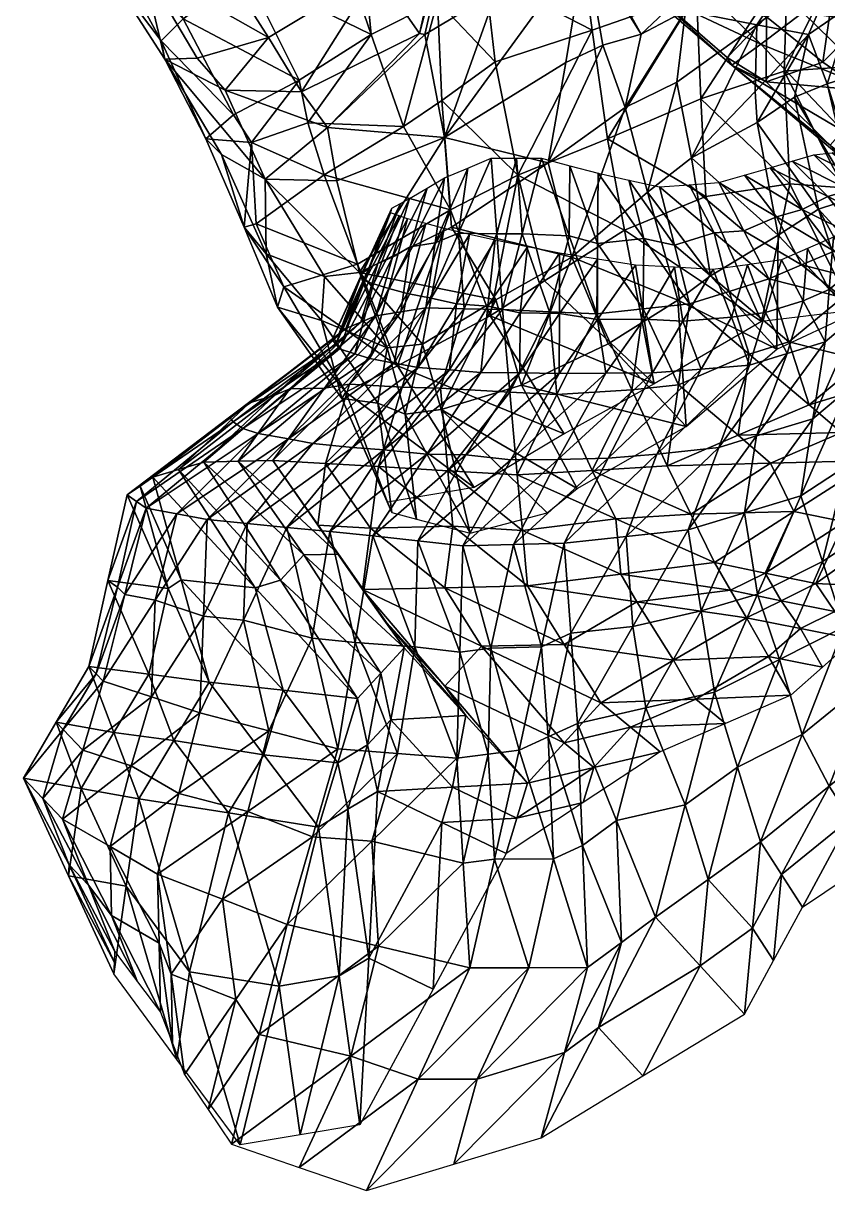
# Model space of a CAD drawing. Extents: x -144 to 177, y -102 to 473.
# Drawn here: x -34.7 to 17.6, y 126 to 201.9 of the extents above; entities that cross this region are included whole.
import ezdxf

# ---------------------------------------------------------------- set-up
doc = ezdxf.new("R2010")
doc.units = 0
doc.layers.add('hand', color=72, linetype='CONTINUOUS')

msp = doc.modelspace()

# ---------------------------------------------------------------- meshes
at = {"layer": 'hand', "color": 72}
mesh = msp.add_polyface(dxfattribs=at)
corners = [(-14.943083, 195.159348, 19.002666), (-8.953295, 201.281509, 19.31497), (-16.626249, 197.478668, 19.98695), (-14.653288, 208.668335, -13.079706), (-12.909876, 209.570343, -14.321911), (-12.107641, 201.204605, -14.183834), (-21.607939, 197.597488, 17.625338), (-23.416975, 199.670181, 18.192427), (-25.523272, 199.603333, 11.984387), (-6.640039, 211.503326, 18.728697), (-11.723158, 205.260788, 21.341724), (-8.609632, 201.218246, 19.204557), (-30.997301, 213.324478, 21.185017), (-29.398436, 205.624771, 12.7742), (-26.948599, 205.651138, 19.9396), (-33.03257, 213.022751, 14.209875), (-29.229559, 207.198471, 5.82495), (-32.446091, 214.350159, 7.24894), (-25.755095, 200.806152, 4.724579), (-27.211981, 208.79924, 0.376788), (-29.453428, 215.467606, 2.434565), (-24.332266, 202.230194, -0.870528), (-22.30831, 211.856674, -5.021214), (-20.257845, 205.191727, -7.176157), (-17.001356, 215.67421, -10.786793), (-12.960882, 218.300797, -12.97076), (-8.637655, 211.834686, -16.76766), (-7.784178, 203.372131, -16.505232), (-10.002333, 195.229843, -15.246574), (-7.509451, 196.914185, -17.000053), (-16.220541, 195.457291, -9.162651), (-16.785467, 198.235123, -8.855515), (-21.066389, 195.979004, -2.197976), (-22.853613, 194.423828, 3.197618), (-18.995802, 191.797775, 15.309404), (-22.384306, 206.653641, 22.422951), (-26.267393, 214.728821, 23.846478), (-20.736242, 217.522217, 23.504734), (-15.163015, 209.716064, 22.132706), (-18.776022, 201.014252, 21.487295), (-7.320379, 194.510452, 17.74852), (-7.549894, 215.719589, 19.385481), (-6.296858, 211.333786, 18.585478)]
mesh.append_faces([[corners[k] for k in face] for face in [(0, 1, 2), (3, 4, 5), (6, 7, 8), (1, 9, 10), (0, 11, 1), (6, 0, 2), (12, 13, 14), (13, 12, 15), (15, 16, 13), (16, 15, 17), (13, 18, 8), (18, 13, 16), (17, 19, 16), (19, 17, 20), (16, 21, 18), (21, 16, 19), (20, 22, 19), (19, 23, 21), (23, 19, 22), (22, 3, 23), (3, 22, 24), (24, 4, 3), (25, 26, 4), (4, 27, 5), (27, 4, 26), (27, 28, 5), (28, 27, 29), (5, 30, 31), (30, 5, 28), (23, 5, 31), (5, 23, 3), (21, 31, 32), (31, 21, 23), (18, 32, 33), (32, 18, 21), (8, 34, 6), (14, 8, 7), (8, 14, 13), (12, 35, 36), (35, 12, 14), (37, 35, 38), (35, 37, 36), (35, 10, 38), (10, 35, 39), (2, 10, 39), (10, 2, 1), (0, 40, 11), (14, 39, 35), (39, 14, 7), (6, 39, 7), (39, 6, 2), (38, 9, 41), (9, 38, 10), (33, 8, 18), (42, 1, 11)]])
mesh = msp.add_polyface(dxfattribs=at)
corners = [(19.946178, 197.559708, 10.265948), (17.294376, 199.416504, 10.070441), (23.398502, 205.642227, 8.272985), (27.891586, 209.997314, 7.548971), (27.730045, 199.210358, 8.726558), (23.794252, 205.684479, 8.246561), (36.979225, 200.179764, 40.498856), (28.708027, 198.348846, 37.079052), (30.936638, 195.192642, 36.917271), (18.751726, 193.014832, 14.865055), (13.607001, 198.135162, 13.973442), (10.70504, 208.507416, 32.837357), (15.984241, 202.643524, 32.581753), (20.962715, 207.095367, 37.279827), (32.728916, 205.672928, 40.601807), (27.175356, 201.031448, 37.160408), (27.387121, 212.550934, 40.979126), (23.326784, 195.721939, 32.036785), (21.54483, 197.224503, 32.287418), (13.25866, 200.591675, 27.707485), (18.589958, 194.934448, 27.720236), (11.362555, 199.207092, 20.728348), (33.800838, 215.076233, 6.968015), (34.897854, 206.708099, 7.801416), (37.009892, 199.747101, 11.06895), (31.476381, 193.443954, 11.916551), (18.660175, 208.83754, 7.644649), (13.627663, 202.370331, 9.631455), (8.124056, 207.072235, 10.36021), (22.079466, 194.210144, 10.916365), (23.059656, 216.839523, 8.584242), (18.622961, 191.22728, -13.698704), (14.778222, 198.82486, -18.996832), (18.195824, 199.06012, -14.414984), (13.441994, 211.232712, -18.461248), (18.299799, 206.041855, -15.06155), (14.979706, 205.726852, -19.4918), (19.283905, 204.548767, -9.007669), (19.410501, 198.576141, -9.880199), (19.25774, 203.198303, -4.307817), (17.563917, 198.007858, -4.886717), (16.347141, 201.203659, 0.016649), (15.442925, 197.134186, -0.737595), (13.008575, 195.477921, 5.357537), (12.880789, 197.497849, 5.577457), (18.307966, 211.585175, -13.636116), (19.502216, 209.936447, -7.76144), (19.846498, 207.993271, -3.06526), (18.437929, 206.019867, 0.761598), (12.988361, 201.832153, 6.38806), (19.936291, 209.408325, 3.057968), (16.616314, 207.236053, 10.416003), (14.946596, 213.676575, 17.367067), (10.501814, 206.052017, 16.967382)]
mesh.append_faces([[corners[k] for k in face] for face in [(0, 1, 2), (3, 4, 5), (0, 2, 5), (6, 7, 8), (0, 9, 10), (10, 1, 0), (11, 12, 13), (14, 15, 7), (7, 6, 14), (13, 15, 14), (14, 16, 13), (17, 7, 15), (15, 18, 17), (12, 18, 15), (15, 13, 12), (19, 20, 18), (18, 12, 19), (21, 10, 9), (22, 23, 4), (4, 3, 22), (24, 25, 4), (4, 23, 24), (26, 27, 28), (1, 27, 26), (26, 2, 1), (0, 5, 4), (4, 29, 0), (27, 1, 10), (20, 19, 21), (30, 5, 2), (8, 7, 17), (31, 32, 33), (34, 35, 36), (32, 35, 33), (35, 32, 36), (33, 37, 38), (37, 33, 35), (38, 39, 40), (39, 38, 37), (40, 41, 42), (41, 40, 39), (43, 41, 44), (41, 43, 42), (45, 37, 35), (37, 45, 46), (37, 47, 39), (47, 37, 46), (39, 48, 41), (48, 39, 47), (49, 41, 48), (41, 49, 44), (47, 50, 48), (51, 48, 50), (48, 51, 49), (51, 52, 53)]])
mesh = msp.add_polyface(dxfattribs=at)
corners = [(13.607001, 198.135162, 13.973442), (11.362555, 199.207092, 20.728348), (11.073896, 199.713745, 14.194268), (-1.467485, 211.41861, 14.886706), (5.239717, 204.765289, 14.158915), (5.538595, 204.227112, 21.710516), (-0.768055, 210.714371, 22.100893), (7.558237, 206.10228, 28.288963), (13.25866, 200.591675, 27.707485), (15.984241, 202.643524, 32.581753), (10.70504, 208.507416, 32.837357), (8.124056, 207.072235, 10.36021), (13.627663, 202.370331, 9.631455), (8.353943, 202.753632, 13.168653), (16.616314, 207.236053, 10.416003), (10.226648, 205.720703, 16.714954), (1.826883, 207.077316, 16.576662), (0.560308, 199.384445, 15.836889), (2.968544, 200.516586, 14.416033), (5.472383, 201.234421, 14.144327), (4.419806, 196.451828, 12.285594), (-0.596497, 211.961334, 16.31662), (-3.954771, 203.998566, 18.269026), (-8.609632, 201.218246, 19.204557), (-7.320379, 194.510452, 17.74852), (-6.296858, 211.333786, 18.585478), (2.086922, 207.333572, 16.655941), (10.501814, 206.052017, 16.967382), (12.988361, 201.832153, 6.38806), (7.791029, 198.107101, 10.690212), (-8.637655, 211.834686, -16.76766), (-4.673018, 205.102417, -18.145906), (-7.784178, 203.372131, -16.505232), (-4.027987, 199.436508, -19.043545), (-7.509451, 196.914185, -17.000053), (-5.537249, 213.563858, -18.468863), (1.451317, 207.633011, -20.224422), (2.278473, 201.490387, -21.039585), (-2.559624, 192.064774, -17.672016), (9.075413, 203.884033, -21.126873), (7.726851, 209.714767, -20.778019), (3.267433, 194.417252, -19.771), (9.359625, 197.031021, -20.08844), (14.979706, 205.726852, -19.4918), (13.441994, 211.232712, -18.461248), (14.778222, 198.82486, -18.996832), (-0.57498, 192.868439, 12.40065), (8.732759, 193.182419, 9.086307), (12.880789, 197.497849, 5.577457), (-0.269335, 212.213303, 16.335047), (-8.953295, 201.281509, 19.31497), (-6.640039, 211.503326, 18.728697), (5.34123, 209.218292, 18.229851), (5.708033, 209.469711, 18.442959)]
mesh.append_faces([[corners[k] for k in face] for face in [(0, 1, 2), (3, 4, 5), (5, 6, 3), (6, 5, 7), (5, 1, 8), (8, 7, 5), (7, 8, 9), (9, 10, 7), (4, 2, 1), (1, 5, 4), (11, 4, 3), (4, 11, 12), (12, 2, 4), (0, 2, 12), (13, 14, 15), (16, 17, 18), (16, 18, 19), (20, 19, 18), (16, 21, 22), (22, 23, 24), (22, 25, 23), (13, 15, 19), (16, 19, 26), (15, 14, 27), (13, 28, 14), (28, 13, 29), (30, 31, 32), (32, 33, 34), (33, 32, 31), (35, 36, 31), (31, 37, 33), (37, 31, 36), (37, 38, 33), (36, 39, 37), (39, 36, 40), (41, 39, 42), (39, 41, 37), (40, 43, 39), (43, 40, 44), (42, 43, 45), (43, 42, 39), (46, 18, 17), (18, 46, 20), (13, 20, 29), (20, 13, 19), (47, 28, 29), (28, 47, 48), (16, 24, 17), (24, 16, 22), (49, 16, 26), (50, 25, 51), (15, 26, 19), (26, 15, 52), (15, 53, 52), (53, 15, 27)]])
mesh = msp.add_polyface(dxfattribs=at)
corners = [(-9.609903, 190.532379, -4.453979), (-11.675829, 186.304047, -6.468475), (-10.182451, 190.222137, -2.585101), (-8.466463, 191.203781, -5.908207), (-10.704054, 186.720154, -8.864471), (-7.323023, 191.875183, -7.362444), (-9.56061, 187.391541, -10.318708), (-7.928633, 187.64537, -12.181463), (-8.534246, 183.415573, -17.000475), (-10.166224, 183.161743, -15.137718), (-5.803293, 192.51535, -8.436687), (-4.283533, 193.155579, -9.510885), (-6.408873, 188.285599, -13.255653), (-3.922068, 188.23053, -14.748299), (-3.560539, 183.305527, -19.985691), (-6.047407, 183.360565, -18.493076), (-2.645519, 193.159363, -10.445904), (-1.007469, 193.163223, -11.380878), (-2.283993, 188.23436, -15.683289), (0.783175, 188.09729, -16.772333), (2.57382, 183.031357, -22.163795), (-0.493347, 183.168427, -21.074749), (0.826607, 192.669586, -12.144432), (2.660685, 192.175949, -12.907984), (2.617252, 187.603653, -17.535885), (5.105267, 186.197372, 13.877642), (2.633923, 186.585663, 13.708439), (2.618172, 182.668671, 14.177433), (0.162519, 186.973923, 13.539197), (0.146769, 183.056915, 14.0082), (-1.938337, 187.394958, 12.886436), (-2.404482, 183.098434, 13.157655), (-4.039194, 187.815994, 12.233674), (-4.505339, 183.51947, 12.504893), (-6.53916, 183.673569, 11.369749), (-5.696791, 188.202805, 11.213414), (-7.354387, 188.589615, 10.193153), (-8.196753, 184.060379, 10.349489), (-9.768164, 184.356659, 8.681926), (-8.540747, 188.902817, 8.723099), (-9.727133, 189.216049, 7.253055), (-10.954527, 184.669861, 7.211871), (-6.946112, 189.804672, -15.340881), (-10.385443, 179.646835, -10.323933), (-12.990126, 186.255829, -9.752129), (-2.559624, 192.064774, -17.672016), (-4.364279, 182.904129, -14.969837), (-0.819628, 185.184448, -16.549812), (4.390532, 188.486511, -18.460024), (3.267433, 194.417252, -19.771), (-10.002333, 195.229843, -15.246574), (-7.509451, 196.914185, -17.000053), (0.95171, 186.708237, 11.937806), (4.419806, 196.451828, 12.285594), (-0.57498, 192.868439, 12.40065), (-4.027987, 199.436508, -19.043545), (2.278473, 201.490387, -21.039585), (-7.320379, 194.510452, 17.74852), (-6.880873, 188.662964, 13.776495), (0.560308, 199.384445, 15.836889), (-3.980852, 183.932922, 11.875573), (-12.858393, 185.719696, 14.610332)]
mesh.append_faces([[corners[k] for k in face] for face in [(0, 1, 2), (0, 3, 4), (5, 6, 3), (3, 6, 4), (5, 7, 6), (8, 9, 7), (7, 9, 6), (5, 10, 7), (11, 12, 10), (8, 7, 12), (10, 12, 7), (11, 13, 12), (14, 15, 13), (8, 12, 15), (13, 15, 12), (11, 16, 13), (17, 18, 16), (14, 13, 18), (16, 18, 13), (17, 19, 18), (20, 21, 19), (14, 18, 21), (19, 21, 18), (17, 22, 19), (23, 24, 22), (20, 19, 24), (22, 24, 19), (25, 26, 27), (28, 29, 26), (28, 30, 31), (32, 33, 30), (30, 33, 31), (32, 34, 33), (32, 35, 34), (36, 37, 35), (35, 37, 34), (36, 38, 37), (36, 39, 38), (40, 41, 39), (39, 41, 38), (42, 43, 44), (45, 46, 42), (46, 45, 47), (48, 45, 49), (45, 48, 47), (42, 50, 51), (52, 53, 54), (45, 51, 55), (51, 45, 42), (45, 56, 49), (54, 57, 58), (57, 54, 59), (52, 58, 60), (58, 52, 54), (57, 61, 58), (61, 60, 58)]])
mesh = msp.add_polyface(dxfattribs=at)
corners = [(-10.851305, 189.596344, 3.429426), (-12.749338, 185.472122, 0.112952), (-12.506155, 185.171524, 2.876462), (-14.404211, 181.047333, -0.440008), (-10.803064, 189.754135, 1.356625), (-10.754911, 189.911911, -0.716204), (-12.701124, 185.629944, -1.959846), (-14.647398, 181.347931, -3.203518), (-12.248289, 185.99382, -4.599579), (-13.741728, 182.075684, -8.482983), (-14.194563, 181.711807, -5.84325), (-10.182451, 190.222137, -2.585101), (-11.675829, 186.304047, -6.468475), (-9.609903, 190.532379, -4.453979), (-10.704054, 186.720154, -8.864471), (-11.79814, 182.907959, -13.27494), (-12.769979, 182.491806, -10.878967), (-9.56061, 187.391541, -10.318708), (-10.166224, 183.161743, -15.137718), (-12.181978, 180.123627, 7.170655), (-9.768164, 184.356659, 8.681926), (-10.954527, 184.669861, 7.211871), (-9.727133, 189.216049, 7.253055), (-11.944098, 184.981354, 4.788257), (-13.171492, 180.435165, 4.747072), (-10.28919, 189.406219, 5.341251), (-14.161062, 180.746658, 2.323459), (-10.385443, 179.646835, -10.323933), (-17.779242, 184.785141, -2.720161), (-12.990126, 186.255829, -9.752129), (-19.898275, 194.171875, -2.488134), (-19.578192, 188.888733, -2.692625), (-20.368376, 188.666122, 1.084938), (-14.943083, 195.159348, 19.002666), (-18.995802, 191.797775, 15.309404), (-14.344542, 191.69516, 17.839146), (-10.002333, 195.229843, -15.246574), (-15.166658, 192.074005, -9.605076), (-16.220541, 195.457291, -9.162651), (-21.607939, 197.597488, 17.625338), (-6.946112, 189.804672, -15.340881), (-16.785467, 198.235123, -8.855515), (-21.066389, 195.979004, -2.197976), (-18.198286, 183.459961, 0.884068), (-22.853613, 194.423828, 3.197618), (-18.935034, 186.935257, 7.789769), (-15.33066, 182.597992, 7.001699), (-21.838903, 193.398819, 9.202901), (-15.136641, 185.465012, 12.931262), (-25.523272, 199.603333, 11.984387), (-7.320379, 194.510452, 17.74852), (-12.858393, 185.719696, 14.610332), (-11.050097, 180.816284, 11.147966)]
mesh.append_faces([[corners[k] for k in face] for face in [(0, 1, 2), (1, 3, 2), (0, 4, 1), (5, 6, 4), (7, 1, 6), (4, 6, 1), (5, 8, 6), (9, 10, 8), (8, 10, 6), (5, 11, 8), (9, 8, 12), (11, 12, 8), (13, 14, 12), (15, 16, 14), (9, 12, 16), (14, 16, 12), (15, 14, 17), (15, 17, 18), (19, 20, 21), (22, 23, 21), (23, 24, 21), (22, 25, 23), (0, 2, 25), (26, 23, 2), (25, 2, 23), (27, 28, 29), (30, 31, 32), (33, 34, 35), (36, 37, 38), (33, 39, 34), (40, 37, 36), (37, 40, 29), (29, 31, 37), (31, 29, 28), (30, 41, 38), (41, 30, 42), (28, 32, 31), (32, 28, 43), (30, 44, 42), (44, 30, 32), (43, 45, 32), (45, 43, 46), (32, 47, 44), (47, 32, 45), (46, 48, 45), (34, 45, 48), (45, 34, 47), (34, 49, 47), (50, 33, 35), (51, 50, 35), (34, 51, 35), (51, 34, 48), (52, 51, 48), (49, 44, 47), (30, 37, 31), (37, 30, 38)]])
mesh = msp.add_polyface(dxfattribs=at)
corners = [(23.535971, 189.813751, 28.466593), (18.589958, 194.934448, 27.720236), (17.769606, 194.001801, 21.667955), (23.091595, 188.258423, 21.567314), (18.751726, 193.014832, 14.865055), (11.362555, 199.207092, 20.728348), (2.660685, 192.175949, -12.907984), (5.634125, 187.931854, -17.918581), (2.617252, 187.603653, -17.535885), (4.663565, 191.73732, -13.385727), (6.666508, 191.298721, -13.863447), (7.637007, 187.49321, -18.396322), (10.216791, 188.299408, -17.871153), (8.589817, 191.434677, -13.937042), (10.513155, 191.570602, -14.010658), (12.140188, 188.435379, -17.944729), (13.767161, 185.30011, -21.878841), (14.270452, 189.345001, -16.629187), (18.027752, 187.119415, -19.247715), (15.897488, 186.209778, -20.563267), (12.189028, 192.056046, -13.640278), (13.864987, 192.541504, -13.269878), (15.946326, 189.83046, -16.258806), (17.623537, 190.667892, -14.473377), (21.382114, 188.79425, -15.676899), (19.704903, 187.956802, -17.462317), (15.28391, 192.958481, -12.404076), (16.702772, 193.375427, -11.538311), (19.0424, 191.084824, -13.607613), (20.197401, 191.649826, -11.603022), (17.89381, 193.510773, -10.033779), (19.084846, 193.646118, -8.529255), (21.388437, 191.785172, -10.098499), (17.980158, 188.017288, 9.493937), (19.978996, 186.531799, 8.776671), (19.12151, 188.829468, 8.107123), (9.667845, 190.67276, -18.857073), (3.267433, 194.417252, -19.771), (9.359625, 197.031021, -20.08844), (4.390532, 188.486511, -18.460024), (15.131943, 191.491959, -18.260546), (14.778222, 198.82486, -18.996832), (18.622961, 191.22728, -13.698704), (5.888554, 190.954041, 10.783925), (9.971663, 185.510498, 8.86798), (8.732759, 193.182419, 9.086307), (14.381673, 188.142151, 4.758977), (13.008575, 195.477921, 5.357537), (19.810299, 190.854904, -9.777016), (18.195824, 199.06012, -14.414984), (19.410501, 198.576141, -9.880199), (17.563917, 198.007858, -4.886717), (19.320539, 190.599518, -4.155151), (15.442925, 197.134186, -0.737595), (16.998081, 189.846878, 0.630836), (19.231646, 183.241882, -16.337019), (13.303503, 182.525787, -17.258348), (23.034088, 183.226044, -3.491009), (12.880789, 197.497849, 5.577457), (4.419806, 196.451828, 12.285594), (0.95171, 186.708237, 11.937806), (7.791029, 198.107101, 10.690212)]
mesh.append_faces([[corners[k] for k in face] for face in [(0, 1, 2), (3, 2, 4), (4, 2, 5), (5, 2, 1), (6, 7, 8), (6, 9, 7), (10, 11, 9), (9, 11, 7), (10, 12, 11), (10, 13, 12), (14, 15, 13), (16, 12, 15), (13, 15, 12), (14, 17, 15), (18, 19, 17), (17, 19, 15), (14, 20, 17), (21, 22, 20), (18, 17, 22), (20, 22, 17), (21, 23, 22), (24, 25, 23), (18, 22, 25), (23, 25, 22), (21, 26, 23), (27, 28, 26), (24, 23, 28), (26, 28, 23), (27, 29, 28), (27, 30, 29), (31, 32, 30), (30, 32, 29), (33, 34, 35), (36, 37, 38), (37, 36, 39), (40, 38, 41), (38, 40, 36), (41, 42, 40), (43, 44, 45), (45, 46, 47), (46, 45, 44), (48, 49, 50), (49, 48, 42), (48, 51, 52), (51, 48, 50), (52, 53, 54), (53, 52, 51), (47, 54, 53), (54, 47, 46), (42, 55, 40), (40, 56, 36), (54, 57, 52), (45, 47, 58), (59, 60, 43), (43, 61, 59), (61, 43, 45)]])
mesh = msp.add_polyface(dxfattribs=at)
corners = [(21.977863, 185.046295, 8.059385), (23.388264, 186.687302, 6.446379), (21.120375, 187.343948, 7.389846), (19.978996, 186.531799, 8.776671), (17.980158, 188.017288, 9.493937), (17.706945, 184.612549, 10.197193), (17.433647, 181.207809, 10.900431), (19.705786, 183.12706, 9.479928), (16.290361, 187.277145, 10.595794), (14.600532, 186.536926, 11.697608), (16.01709, 183.87236, 11.29902), (14.976171, 180.4505, 12.452684), (13.767161, 185.30011, -21.878841), (18.570986, 184.097382, -22.63752), (15.082669, 181.205612, -23.895535), (23.374775, 182.894577, -23.396236), (19.886457, 180.002808, -24.654247), (16.398203, 177.111084, -25.912243), (15.897488, 186.209778, -20.563267), (18.027752, 187.119415, -19.247715), (20.70125, 185.007019, -21.321968), (22.57679, 187.003708, -19.492399), (25.250288, 184.891312, -21.566654), (27.125889, 186.888046, -19.737051), (24.254002, 187.841156, -17.70698), (24.798605, 188.328293, 4.833333), (23.272367, 181.694214, 7.18669), (25.295248, 183.87886, 5.499232), (21.746098, 175.060059, 9.539996), (23.768951, 177.244751, 7.85255), (21.861967, 180.053192, 8.799697), (18.912222, 178.11261, 10.438786), (18.796352, 173.119492, 11.179076), (16.640144, 176.19339, 11.85932), (15.846605, 171.178909, 12.818166), (12.975077, 175.094147, 13.085712), (18.495234, 175.302505, -27.747875), (11.78237, 175.123489, -26.581898), (21.910807, 178.802002, -26.90266), (27.42341, 180.49292, -27.893082), (24.007837, 176.993423, -28.738293), (20.592293, 173.493912, -29.583527), (25.399122, 181.693771, -25.64465), (23.899065, 172.453812, 8.561451), (25.921978, 174.638535, 6.874043), (19.231646, 183.241882, -16.337019), (18.622961, 191.22728, -13.698704), (22.340269, 183.170807, -11.226442), (23.029917, 183.154373, -9.490353), (19.320539, 190.599518, -4.155151), (23.034088, 183.226044, -3.491009), (13.303503, 182.525787, -17.258348), (15.131943, 191.491959, -18.260546), (14.381673, 188.142151, 4.758977), (14.293365, 180.726547, 11.281398), (19.217514, 183.036987, 6.329495), (16.998081, 189.846878, 0.630836), (20.585218, 183.387939, 1.768684), (19.810299, 190.854904, -9.777016)]
mesh.append_faces([[corners[k] for k in face] for face in [(0, 1, 2), (0, 2, 3), (4, 5, 3), (6, 7, 5), (0, 3, 7), (5, 7, 3), (4, 8, 5), (9, 10, 8), (6, 5, 10), (8, 10, 5), (6, 10, 11), (12, 13, 14), (15, 16, 13), (17, 14, 16), (13, 16, 14), (12, 18, 13), (19, 20, 18), (15, 13, 20), (18, 20, 13), (19, 21, 20), (15, 20, 22), (21, 22, 20), (23, 21, 24), (25, 26, 27), (28, 29, 26), (26, 29, 27), (25, 1, 26), (0, 30, 1), (28, 26, 30), (1, 30, 26), (0, 31, 30), (28, 30, 32), (31, 32, 30), (0, 7, 31), (6, 33, 7), (34, 31, 33), (7, 33, 31), (6, 35, 33), (17, 36, 37), (17, 38, 36), (39, 40, 38), (41, 36, 40), (38, 40, 36), (17, 16, 38), (15, 42, 16), (16, 42, 38), (28, 43, 29), (29, 43, 44), (45, 46, 47), (48, 49, 50), (51, 52, 45), (53, 54, 55), (56, 55, 57), (55, 56, 53), (50, 56, 57), (47, 58, 48)]])
mesh = msp.add_polyface(dxfattribs=at)
corners = [(8.607504, 183.687698, -22.929207), (5.590693, 183.359558, -22.546482), (5.634125, 187.931854, -17.918581), (2.57382, 183.031357, -22.163795), (2.617252, 187.603653, -17.535885), (7.637007, 187.49321, -18.396322), (13.767161, 185.30011, -21.878841), (11.187351, 184.493942, -22.404007), (10.216791, 188.299408, -17.871153), (12.140188, 188.435379, -17.944729), (15.897488, 186.209778, -20.563267), (14.600532, 186.536926, 11.697608), (13.559673, 183.115112, 12.851304), (16.01709, 183.87236, 11.29902), (12.518755, 179.693237, 14.004969), (14.976171, 180.4505, 12.452684), (12.380418, 186.226868, 12.459131), (10.160242, 185.916779, 13.220633), (11.339499, 182.805008, 13.612797), (8.186583, 182.550354, 14.087311), (6.212831, 179.183929, 14.953979), (9.36581, 179.438614, 14.479495), (7.632753, 186.057068, 13.549137), (5.105267, 186.197372, 13.877642), (5.659092, 182.690659, 14.415824), (2.618172, 182.668671, 14.177433), (3.171911, 179.161942, 14.715596), (7.166512, 173.135956, -27.251553), (2.284298, 172.841949, -27.108261), (4.870178, 178.083633, -24.707676), (7.887053, 178.411835, -25.090374), (12.502884, 180.399414, -24.420704), (16.398203, 177.111084, -25.912243), (11.78237, 175.123489, -26.581898), (15.082669, 181.205612, -23.895535), (17.433647, 181.207809, 10.900431), (12.975077, 175.094147, 13.085712), (10.517574, 174.336884, 14.637979), (6.483679, 173.902176, 14.567791), (3.330732, 173.647552, 15.042325), (9.971663, 185.510498, 8.86798), (7.848173, 183.920853, 10.594351), (14.293365, 180.726547, 11.281398), (13.303503, 182.525787, -17.258348), (4.390532, 188.486511, -18.460024), (9.667845, 190.67276, -18.857073), (0.95171, 186.708237, 11.937806), (5.888554, 190.954041, 10.783925), (3.313005, 181.086639, 12.310011), (14.381673, 188.142151, 4.758977), (6.305225, 178.471649, -17.657396), (8.388033, 175.694046, 14.146003)]
mesh.append_faces([[corners[k] for k in face] for face in [(0, 1, 2), (3, 4, 1), (2, 1, 4), (0, 2, 5), (6, 7, 8), (0, 5, 7), (8, 7, 5), (6, 9, 10), (11, 12, 13), (14, 15, 12), (12, 15, 13), (11, 16, 12), (17, 18, 16), (14, 12, 18), (16, 18, 12), (17, 19, 18), (20, 21, 19), (14, 18, 21), (19, 21, 18), (17, 22, 19), (23, 24, 22), (20, 19, 24), (22, 24, 19), (23, 25, 24), (20, 24, 26), (25, 26, 24), (27, 28, 29), (3, 1, 29), (0, 30, 1), (27, 29, 30), (1, 30, 29), (0, 31, 30), (32, 33, 31), (27, 30, 33), (31, 33, 30), (0, 7, 31), (6, 34, 7), (32, 31, 34), (7, 34, 31), (35, 15, 36), (14, 37, 15), (15, 37, 36), (14, 38, 37), (14, 21, 38), (20, 39, 21), (21, 39, 38), (40, 41, 42), (43, 44, 45), (46, 41, 47), (41, 46, 48), (40, 47, 41), (42, 49, 40), (50, 44, 43), (41, 51, 42), (51, 41, 48)]])
mesh = msp.add_polyface(dxfattribs=at)
corners = [(0.131018, 179.139923, 14.477194), (3.171911, 179.161942, 14.715596), (2.618172, 182.668671, 14.177433), (0.146769, 183.056915, 14.0082), (2.633923, 186.585663, 13.708439), (0.162519, 186.973923, 13.539197), (-2.404482, 183.098434, 13.157655), (-4.971544, 179.222885, 12.77609), (-2.420233, 179.181427, 13.626657), (-4.505339, 183.51947, 12.504893), (-9.039148, 179.531158, 10.505836), (-7.005301, 179.377029, 11.640968), (-6.53916, 183.673569, 11.369749), (-8.196753, 184.060379, 10.349489), (-10.610533, 179.827423, 8.838262), (-9.768164, 184.356659, 8.681926), (-8.534246, 183.415573, -17.000475), (-6.047407, 183.360565, -18.493076), (-10.081141, 178.254395, -20.941216), (-3.560539, 183.305527, -19.985691), (-7.594275, 178.199371, -22.433834), (-11.628096, 173.093201, -24.881989), (-3.079229, 177.926727, -23.475327), (-7.112989, 172.820602, -25.92345), (-0.493347, 183.168427, -21.074749), (2.57382, 183.031357, -22.163795), (-0.012001, 177.789703, -24.564342), (-2.597857, 172.547974, -26.964939), (4.870178, 178.083633, -24.707676), (2.284298, 172.841949, -27.108261), (6.212831, 179.183929, 14.953979), (0.036135, 173.555817, 15.481059), (3.330732, 173.647552, 15.042325), (-3.004848, 173.533783, 15.242646), (-5.932169, 173.861771, 14.382245), (-8.483393, 173.903244, 13.531696), (-11.278814, 174.177597, 12.65961), (-13.312632, 174.331696, 11.524467), (-10.385443, 179.646835, -10.323933), (-6.946112, 189.804672, -15.340881), (-4.364279, 182.904129, -14.969837), (-2.321632, 178.388275, 12.471837), (0.95171, 186.708237, 11.937806), (-3.980852, 183.932922, 11.875573), (3.313005, 181.086639, 12.310011), (-7.540033, 176.809723, 12.074441), (-8.771772, 181.047043, 12.705267), (-9.878901, 176.500732, 10.807631), (-11.050097, 180.816284, 11.147966), (8.388033, 175.694046, 14.146003), (1.312979, 171.668427, 14.540461), (0.452362, 175.230179, -15.568583), (-5.406763, 171.728806, -10.467377), (-13.74843, 177.934799, -3.016288), (4.390532, 188.486511, -18.460024), (6.305225, 178.471649, -17.657396), (-0.819628, 185.184448, -16.549812), (-12.858393, 185.719696, 14.610332)]
mesh.append_faces([[corners[k] for k in face] for face in [(0, 1, 2), (0, 2, 3), (4, 3, 2), (5, 6, 3), (7, 8, 6), (0, 3, 8), (6, 8, 3), (7, 6, 9), (10, 11, 12), (7, 9, 11), (12, 11, 9), (10, 12, 13), (10, 13, 14), (15, 14, 13), (16, 17, 18), (19, 20, 17), (21, 18, 20), (17, 20, 18), (19, 22, 20), (21, 20, 23), (22, 23, 20), (19, 24, 22), (25, 26, 24), (27, 22, 26), (24, 26, 22), (25, 28, 26), (28, 29, 26), (30, 31, 32), (30, 1, 31), (0, 33, 1), (1, 33, 31), (0, 34, 33), (0, 8, 34), (7, 35, 8), (8, 35, 34), (7, 36, 35), (7, 11, 36), (10, 37, 11), (38, 39, 40), (41, 42, 43), (42, 41, 44), (45, 43, 46), (43, 45, 41), (46, 47, 45), (47, 46, 48), (49, 41, 50), (41, 49, 44), (38, 51, 52), (51, 38, 40), (52, 53, 38), (45, 50, 41), (54, 55, 56), (40, 55, 51), (55, 40, 56), (43, 57, 46)]])
mesh = msp.add_polyface(dxfattribs=at)
corners = [(-14.647398, 181.347931, -3.203518), (-14.404211, 181.047333, -0.440008), (-12.749338, 185.472122, 0.112952), (-14.161062, 180.746658, 2.323459), (-12.506155, 185.171524, 2.876462), (-12.701124, 185.629944, -1.959846), (-14.194563, 181.711807, -5.84325), (-12.181978, 180.123627, 7.170655), (-10.610533, 179.827423, 8.838262), (-9.768164, 184.356659, 8.681926), (-13.171492, 180.435165, 4.747072), (-11.944098, 184.981354, 4.788257), (-10.954527, 184.669861, 7.211871), (-21.073935, 175.99881, -0.323017), (-20.450155, 175.5634, 3.175943), (-21.31706, 176.299454, -3.086496), (-20.472582, 176.872803, -6.717594), (-27.142241, 171.824326, -6.600582), (-13.741728, 182.075684, -8.482983), (-20.019751, 177.236679, -9.357327), (-26.297827, 172.397629, -10.23171), (-18.370562, 177.731216, -12.644085), (-22.999365, 173.386719, -16.805199), (-24.648554, 172.892181, -13.51845), (-12.769979, 182.491806, -10.878967), (-11.79814, 182.907959, -13.27494), (-17.398783, 178.147324, -15.040081), (-15.148226, 178.195175, -17.356283), (-18.498285, 173.482376, -21.437637), (-20.748869, 173.434555, -19.121431), (-10.166224, 183.161743, -15.137718), (-8.534246, 183.415573, -17.000475), (-13.51631, 178.448959, -19.219061), (-10.081141, 178.254395, -20.941216), (-11.628096, 173.093201, -24.881989), (-15.063204, 173.287811, -23.159809), (-7.005301, 179.377029, 11.640968), (-13.312632, 174.331696, 11.524467), (-11.278814, 174.177597, 12.65961), (-9.039148, 179.531158, 10.505836), (-15.901182, 174.592484, 10.05426), (-17.472631, 174.888702, 8.386654), (-19.460581, 175.251907, 5.599557), (-17.779242, 184.785141, -2.720161), (-10.385443, 179.646835, -10.323933), (-13.74843, 177.934799, -3.016288), (-18.198286, 183.459961, 0.884068), (-14.004255, 177.520554, 0.083737), (-15.33066, 182.597992, 7.001699), (-11.669798, 177.209991, 6.35971), (-11.050097, 180.816284, 11.147966), (-9.878901, 176.500732, 10.807631), (-11.035944, 170.7742, -3.102587), (-10.767035, 170.101425, 1.755082), (-15.136641, 185.465012, 12.931262), (-12.858393, 185.719696, 14.610332), (-8.771772, 181.047043, 12.705267)]
mesh.append_faces([[corners[k] for k in face] for face in [(0, 1, 2), (3, 4, 1), (0, 5, 6), (7, 8, 9), (3, 10, 11), (7, 12, 10), (3, 13, 14), (3, 1, 13), (0, 15, 1), (1, 15, 13), (0, 16, 15), (16, 17, 15), (0, 6, 16), (18, 19, 6), (20, 16, 19), (6, 19, 16), (18, 21, 19), (22, 23, 21), (21, 23, 19), (18, 24, 21), (25, 26, 24), (22, 21, 26), (24, 26, 21), (25, 27, 26), (28, 29, 27), (22, 26, 29), (27, 29, 26), (25, 30, 27), (31, 32, 30), (28, 27, 32), (30, 32, 27), (31, 33, 32), (34, 35, 33), (28, 32, 35), (33, 35, 32), (36, 37, 38), (39, 40, 37), (39, 8, 40), (7, 41, 8), (8, 41, 40), (7, 42, 41), (7, 10, 42), (3, 14, 10), (10, 14, 42), (43, 44, 45), (46, 45, 47), (45, 46, 43), (48, 47, 49), (47, 48, 46), (50, 49, 51), (49, 50, 48), (52, 47, 45), (53, 49, 47), (54, 48, 50), (55, 50, 56)]])
mesh = msp.add_polyface(dxfattribs=at)
corners = [(-11.995329, 168.583588, 14.287285), (-9.067945, 168.255646, 15.147716), (-5.932169, 173.861771, 14.382245), (-8.483393, 173.903244, 13.531696), (-17.586142, 169.132248, 12.543099), (-14.790724, 168.857895, 13.415186), (-11.278814, 174.177597, 12.65961), (-13.312632, 174.331696, 11.524467), (-20.174726, 169.392975, 11.072859), (-15.901182, 174.592484, 10.05426), (-22.763281, 169.653763, 9.602653), (-17.472631, 174.888702, 8.386654), (-12.994291, 158.001801, -7.414515), (-17.821211, 158.528, -6.686577), (-19.646078, 165.199677, -8.823133), (-17.996828, 165.69426, -12.109861), (-22.999365, 173.386719, -16.805199), (-16.476252, 167.338959, -17.556173), (-9.953199, 161.291168, -18.307178), (-11.473776, 159.646469, -12.860867), (-18.498285, 173.482376, -21.437637), (-14.225756, 167.38678, -19.872406), (-20.748869, 173.434555, -19.121431), (-15.582418, 169.285675, -25.125477), (-12.666521, 165.088928, -28.81332), (-11.309858, 163.190048, -23.560249), (-15.063204, 173.287811, -23.159809), (-11.628096, 173.093201, -24.881989), (-12.14731, 169.091064, -26.847652), (-6.780111, 169.20546, -27.244495), (-7.299326, 165.203323, -29.210155), (-7.112989, 172.820602, -25.92345), (-9.258001, 161.348114, 14.549209), (-6.330679, 161.020126, 15.409609), (-13.135942, 161.650558, 14.389283), (-10.398642, 154.415115, 14.651218), (-15.931364, 161.924911, 13.517197), (-14.276583, 154.71756, 14.491302), (-20.416029, 163.101334, 11.320563), (-18.761251, 155.893997, 12.294661), (-12.343088, 154.971451, -18.155392), (-10.822538, 156.616196, -23.601704), (-5.942442, 156.891968, -21.155704), (-7.299105, 158.790848, -26.408775), (-4.91485, 161.403625, -29.106434), (-13.74843, 177.934799, -3.016288), (-5.406763, 171.728806, -10.467377), (-11.035944, 170.7742, -3.102587), (-14.004255, 177.520554, 0.083737), (-10.767035, 170.101425, 1.755082), (-11.669798, 177.209991, 6.35971), (-9.150824, 169.662643, 5.921683), (-9.878901, 176.500732, 10.807631), (-5.66147, 168.766464, 10.407717)]
mesh.append_faces([[corners[k] for k in face] for face in [(0, 1, 2), (0, 2, 3), (4, 5, 6), (0, 3, 5), (6, 5, 3), (4, 6, 7), (4, 7, 8), (9, 8, 7), (10, 9, 11), (12, 13, 14), (12, 14, 15), (16, 17, 15), (18, 19, 17), (12, 15, 19), (17, 19, 15), (20, 21, 22), (18, 17, 21), (22, 21, 17), (20, 23, 21), (24, 25, 23), (18, 21, 25), (23, 25, 21), (20, 26, 23), (27, 28, 26), (24, 23, 28), (26, 28, 23), (27, 29, 28), (24, 28, 30), (29, 30, 28), (27, 31, 29), (0, 32, 1), (1, 32, 33), (0, 34, 32), (34, 35, 32), (0, 5, 34), (4, 36, 5), (37, 34, 36), (5, 36, 34), (4, 38, 36), (37, 36, 39), (38, 39, 36), (4, 8, 38), (12, 19, 40), (18, 41, 19), (19, 41, 40), (18, 42, 41), (18, 25, 42), (24, 43, 25), (25, 43, 42), (24, 44, 43), (24, 30, 44), (45, 46, 47), (48, 47, 49), (50, 49, 51), (52, 51, 53), (51, 52, 50)]])
mesh = msp.add_polyface(dxfattribs=at)
corners = [(-2.597857, 172.547974, -26.964939), (-7.112989, 172.820602, -25.92345), (-3.079229, 177.926727, -23.475327), (-0.012001, 177.789703, -24.564342), (2.284298, 172.841949, -27.108261), (8.516478, 168.98053, 15.271015), (12.181573, 170.079742, 14.044601), (12.975077, 175.094147, 13.085712), (10.517574, 174.336884, 14.637979), (0.44866, 168.11116, 15.130651), (4.482555, 168.545853, 15.200839), (6.483679, 173.902176, 14.567791), (3.330732, 173.647552, 15.042325), (-6.140623, 167.927658, 16.008108), (-2.846025, 168.019394, 15.569375), (0.036135, 173.555817, 15.481059), (-3.004848, 173.533783, 15.242646), (-9.067945, 168.255646, 15.147716), (-5.932169, 173.861771, 14.382245), (-1.932192, 165.317673, -29.607018), (-7.299326, 165.203323, -29.210155), (-6.780111, 169.20546, -27.244495), (-2.265007, 168.932861, -28.285961), (3.816923, 169.692398, -28.104141), (10.231731, 166.836777, -29.243359), (4.14974, 166.077209, -29.425205), (7.166512, 173.135956, -27.251553), (8.69908, 169.986359, -28.247463), (13.879402, 173.314926, -28.417542), (15.411968, 170.165344, -29.413452), (11.78237, 175.123489, -26.581898), (9.380239, 163.696075, 14.698783), (10.244003, 158.411636, 14.126543), (13.045335, 164.795288, 13.472369), (4.915823, 162.671494, 14.6925), (0.881901, 162.236832, 14.622324), (-1.009575, 161.368073, 15.337811), (-4.304174, 161.276321, 15.776553), (-6.330679, 161.020126, 15.409609), (0.452345, 161.518005, -29.503265), (-4.91485, 161.403625, -29.106434), (5.194765, 164.280991, -31.348545), (12.321782, 163.244354, -33.090034), (7.579302, 160.481339, -31.244785), (11.276758, 165.040573, -31.166698), (13.527472, 166.155502, -31.252102), (14.572497, 164.359283, -33.175442), (-7.540033, 176.809723, 12.074441), (-5.66147, 168.766464, 10.407717), (-0.654274, 170.070343, 12.880707), (-9.878901, 176.500732, 10.807631), (1.312979, 171.668427, 14.540461)]
mesh.append_faces([[corners[k] for k in face] for face in [(0, 1, 2), (0, 3, 4), (5, 6, 7), (5, 7, 8), (9, 10, 11), (5, 8, 10), (11, 10, 8), (9, 11, 12), (13, 14, 15), (9, 12, 14), (15, 14, 12), (13, 15, 16), (13, 16, 17), (18, 17, 16), (19, 20, 21), (0, 22, 1), (19, 21, 22), (1, 22, 21), (0, 23, 22), (24, 25, 23), (19, 22, 25), (23, 25, 22), (0, 4, 23), (26, 27, 4), (24, 23, 27), (4, 27, 23), (26, 28, 27), (24, 27, 29), (28, 29, 27), (26, 30, 28), (5, 31, 6), (32, 33, 31), (6, 31, 33), (5, 34, 31), (5, 10, 34), (9, 35, 10), (10, 35, 34), (9, 36, 35), (9, 14, 36), (13, 37, 14), (14, 37, 36), (13, 38, 37), (13, 17, 38), (19, 39, 20), (20, 39, 40), (19, 41, 39), (42, 43, 41), (19, 25, 41), (24, 44, 25), (42, 41, 44), (25, 44, 41), (24, 45, 44), (42, 44, 46), (47, 48, 49), (48, 47, 50), (51, 47, 49)]])
mesh = msp.add_polyface(dxfattribs=at)
corners = [(15.846605, 171.178909, 12.818166), (18.796352, 173.119492, 11.179076), (18.912222, 178.11261, 10.438786), (16.640144, 176.19339, 11.85932), (12.181573, 170.079742, 14.044601), (12.975077, 175.094147, 13.085712), (20.592293, 173.493912, -29.583527), (15.411968, 170.165344, -29.413452), (13.879402, 173.314926, -28.417542), (18.495234, 175.302505, -27.747875), (11.78237, 175.123489, -26.581898), (21.746098, 175.060059, 9.539996), (20.208822, 168.859329, 11.366858), (23.899065, 172.453812, 8.561451), (18.671633, 162.658615, 13.193747), (22.361849, 166.253128, 10.388343), (26.052031, 169.84758, 7.582905), (17.259136, 166.918793, 13.005978), (13.045335, 164.795288, 13.472369), (14.457805, 160.535141, 13.660151), (16.823214, 165.474213, -33.260857), (14.572497, 164.359283, -33.175442), (13.527472, 166.155502, -31.252102), (11.276758, 165.040573, -31.166698), (10.231731, 166.836777, -29.243359), (18.707796, 169.48407, -31.422176), (20.69812, 170.892471, -31.048466), (20.803888, 168.291, -32.513432), (18.813564, 166.882599, -32.887154), (24.007837, 176.993423, -28.738293), (24.113667, 174.391998, -30.203239), (23.543921, 170.460266, -30.597286), (26.853666, 176.561203, -28.287136), (24.113617, 162.883011, 9.338229), (20.423401, 159.288498, 12.143624), (12.321782, 163.244354, -33.090034), (15.828856, 162.549133, -34.844528), (13.762789, 160.723236, -35.018337), (18.079632, 163.664108, -34.929905), (19.335962, 161.853973, -36.598972), (19.466171, 165.354279, -34.274799), (22.109102, 165.234375, -35.288738), (20.722563, 163.544189, -35.943836), (21.456495, 166.76268, -33.901085), (22.999374, 168.463943, -32.645748), (25.19486, 168.636902, -32.778065), (23.651981, 166.935638, -34.033401), (25.739407, 170.633224, -30.729603)]
mesh.append_faces([[corners[k] for k in face] for face in [(0, 1, 2), (0, 3, 4), (5, 4, 3), (6, 7, 8), (6, 8, 9), (10, 9, 8), (11, 12, 13), (14, 15, 12), (16, 13, 15), (12, 15, 13), (11, 1, 12), (0, 17, 1), (14, 12, 17), (1, 17, 12), (0, 18, 17), (14, 17, 19), (18, 19, 17), (0, 4, 18), (20, 21, 22), (22, 21, 23), (24, 7, 22), (6, 25, 7), (20, 22, 25), (7, 25, 22), (6, 26, 25), (27, 28, 26), (20, 25, 28), (26, 28, 25), (6, 29, 26), (27, 26, 30), (29, 30, 26), (27, 30, 31), (32, 31, 30), (16, 15, 33), (14, 34, 15), (15, 34, 33), (35, 36, 37), (35, 21, 36), (20, 38, 21), (39, 36, 38), (21, 38, 36), (20, 40, 38), (41, 42, 40), (39, 38, 42), (40, 42, 38), (20, 28, 40), (27, 43, 28), (41, 40, 43), (28, 43, 40), (27, 44, 43), (45, 46, 44), (41, 43, 46), (44, 46, 43), (27, 31, 44), (45, 44, 47), (31, 47, 44)]])
mesh = msp.add_polyface(dxfattribs=at)
corners = [(-27.986746, 171.251007, -2.969463), (-27.362967, 170.815598, 0.529498), (-21.073935, 175.99881, -0.323017), (-26.739183, 170.380188, 4.02846), (-20.450155, 175.5634, 3.175943), (-21.31706, 176.299454, -3.086496), (-26.297827, 172.397629, -10.23171), (-27.142241, 171.824326, -6.600582), (-20.472582, 176.872803, -6.717594), (-20.019751, 177.236679, -9.357327), (-24.648554, 172.892181, -13.51845), (-22.763281, 169.653763, 9.602653), (-20.174726, 169.392975, 11.072859), (-15.901182, 174.592484, 10.05426), (-24.75123, 170.016983, 6.815556), (-19.460581, 175.251907, 5.599557), (-17.472631, 174.888702, 8.386654), (-28.608824, 165.231796, 0.020123), (-28.13563, 164.754013, 3.699603), (-30.47846, 160.083389, -3.988214), (-30.00527, 159.605621, -0.308734), (-29.53211, 159.127762, 3.370712), (-29.232603, 165.667191, -3.478838), (-25.317377, 165.152634, -4.464016), (-22.648069, 159.05423, -5.958601), (-26.563292, 159.568802, -4.973423), (-24.472937, 165.725922, -8.095165), (-19.646078, 165.199677, -8.823133), (-17.821211, 158.528, -6.686577), (-22.999365, 173.386719, -16.805199), (-17.996828, 165.69426, -12.109861), (-20.748869, 173.434555, -19.121431), (-16.476252, 167.338959, -17.556173), (-23.245977, 157.070374, 10.097997), (-18.761251, 155.893997, 12.294661), (-20.416029, 163.101334, 11.320563), (-23.004614, 163.362061, 9.850314), (-26.147676, 164.390793, 6.4867), (-26.389013, 158.099091, 6.73437), (-32.132782, 155.970535, -0.597843), (-32.605995, 156.448334, -4.277311), (-28.852995, 155.775497, -8.803591), (-24.937826, 155.260895, -9.788799), (-19.089827, 154.338501, -14.685501), (-30.863218, 154.63385, 4.233608)]
mesh.append_faces([[corners[k] for k in face] for face in [(0, 1, 2), (3, 4, 1), (2, 1, 4), (0, 2, 5), (6, 7, 8), (0, 5, 7), (6, 9, 10), (11, 12, 13), (3, 14, 15), (11, 16, 14), (15, 14, 16), (3, 15, 4), (3, 17, 18), (19, 20, 17), (21, 18, 20), (17, 20, 18), (3, 1, 17), (0, 22, 1), (19, 17, 22), (1, 22, 17), (0, 23, 22), (24, 25, 23), (19, 22, 25), (23, 25, 22), (0, 7, 23), (6, 26, 7), (24, 23, 26), (7, 26, 23), (6, 27, 26), (24, 26, 28), (27, 28, 26), (6, 10, 27), (29, 30, 10), (10, 30, 27), (29, 31, 32), (33, 34, 35), (11, 36, 12), (33, 35, 36), (12, 36, 35), (11, 37, 36), (21, 38, 37), (33, 36, 38), (37, 38, 36), (11, 14, 37), (3, 18, 14), (21, 37, 18), (14, 18, 37), (21, 20, 39), (19, 40, 20), (20, 40, 39), (19, 41, 40), (19, 25, 41), (24, 42, 25), (24, 28, 43), (21, 44, 38)]])
mesh = msp.add_polyface(dxfattribs=at)
corners = [(1.315228, 156.362518, 14.114007), (5.779646, 157.3871, 14.12029), (4.915823, 162.671494, 14.6925), (0.881901, 162.236832, 14.622324), (-2.467724, 154.625, 15.544991), (-0.576248, 155.493759, 14.829503), (-1.009575, 161.368073, 15.337811), (-4.304174, 161.276321, 15.776553), (-6.520697, 154.112671, 14.811144), (-4.494169, 154.368835, 15.178076), (-6.330679, 161.020126, 15.409609), (-9.258001, 161.348114, 14.549209), (-1.931749, 152.492737, -24.004261), (-6.811758, 152.216965, -26.45023), (-5.942442, 156.891968, -21.155704), (-7.299105, 158.790848, -26.408775), (2.83688, 157.718353, -29.399502), (0.452566, 155.105545, -26.701885), (-4.91485, 161.403625, -29.106434), (0.452345, 161.518005, -29.503265), (7.579302, 160.481339, -31.244785), (5.194765, 164.280991, -31.348545), (3.862087, 150.058548, 14.523035), (1.649837, 148.423157, 13.651424), (1.984507, 140.483826, 13.188872), (4.196756, 142.119217, 14.060483), (-0.241579, 147.554428, 14.366942), (-4.077841, 147.545151, 13.056079), (-5.68796, 140.465317, 10.567167), (-1.851757, 140.474548, 11.878009), (-6.104372, 147.288986, 12.689146), (-3.308138, 147.908829, -34.062317), (-8.071981, 139.078278, -36.262489), (-7.500013, 149.924973, -31.47929), (-2.619944, 150.20079, -29.033291), (2.384241, 153.512268, -28.84853), (6.700174, 154.531754, -33.692841), (1.695988, 151.220276, -33.877594), (4.768497, 156.125031, -31.546188), (-1.036396, 129.408661, 8.276274), (5.575615, 133.433655, 11.197857), (2.68626, 136.581589, 11.604134), (0.47407, 134.946228, 10.732563), (-5.208658, 133.223999, 9.557336), (-6.719122, 127.68644, 7.101029), (-9.044889, 133.214798, 8.246515)]
mesh.append_faces([[corners[k] for k in face] for face in [(0, 1, 2), (0, 2, 3), (4, 5, 6), (0, 3, 5), (6, 5, 3), (4, 6, 7), (8, 9, 10), (4, 7, 9), (10, 9, 7), (8, 10, 11), (12, 13, 14), (12, 14, 15), (16, 17, 18), (12, 15, 17), (18, 17, 15), (16, 18, 19), (16, 19, 20), (21, 20, 19), (0, 22, 1), (0, 23, 22), (24, 25, 23), (23, 25, 22), (0, 5, 23), (4, 26, 5), (24, 23, 26), (5, 26, 23), (4, 27, 26), (28, 29, 27), (24, 26, 29), (27, 29, 26), (4, 9, 27), (8, 30, 9), (28, 27, 30), (9, 30, 27), (31, 32, 33), (12, 34, 13), (31, 33, 34), (13, 34, 33), (12, 35, 34), (36, 37, 35), (31, 34, 37), (35, 37, 34), (12, 17, 35), (16, 38, 17), (17, 38, 35), (39, 40, 41), (24, 42, 25), (39, 41, 42), (25, 42, 41), (24, 43, 42), (39, 42, 44), (43, 44, 42), (24, 29, 43), (28, 45, 29), (29, 45, 43)]])
mesh = msp.add_polyface(dxfattribs=at)
corners = [(10.244003, 158.411636, 14.126543), (14.457805, 160.535141, 13.660151), (13.045335, 164.795288, 13.472369), (9.380239, 163.696075, 14.698783), (5.779646, 157.3871, 14.12029), (4.915823, 162.671494, 14.6925), (22.175167, 155.918381, 11.093501), (24.895498, 158.410767, 9.456494), (24.113617, 162.883011, 9.338229), (20.423401, 159.288498, 12.143624), (18.671633, 162.658615, 13.193747), (15.949825, 155.658249, 13.575776), (13.228079, 148.657944, 13.957836), (17.701593, 152.288132, 12.525653), (11.735998, 153.534775, 14.04218), (8.326506, 151.083115, 14.529318), (6.408945, 143.754562, 14.932062), (9.818499, 146.206268, 14.444955), (3.862087, 150.058548, 14.523035), (4.196756, 142.119217, 14.060483), (6.700174, 154.531754, -33.692841), (2.384241, 153.512268, -28.84853), (4.768497, 156.125031, -31.546188), (2.83688, 157.718353, -29.399502), (9.020308, 157.960205, -33.173084), (15.203768, 158.202133, -36.946625), (10.951958, 156.366959, -35.319729), (7.579302, 160.481339, -31.244785), (12.321782, 163.244354, -33.090034), (13.762789, 160.723236, -35.018337), (19.335962, 161.853973, -36.598972), (17.269836, 160.028046, -36.77282), (15.828856, 162.549133, -34.844528), (23.486868, 153.141068, 10.943311), (24.798485, 150.363754, 10.793084), (26.20714, 155.633423, 9.306264), (19.072456, 150.164642, 13.109732), (15.969743, 144.410904, 15.125971), (20.384069, 147.387314, 12.959522), (14.598881, 146.534409, 14.541883), (12.70782, 143.058273, 14.038636), (12.187623, 137.458649, 14.119458), (14.078683, 140.934769, 14.622714), (9.298304, 140.606644, 14.525777), (2.68626, 136.581589, 11.604134), (5.575615, 133.433655, 11.197857)]
mesh.append_faces([[corners[k] for k in face] for face in [(0, 1, 2), (0, 3, 4), (5, 4, 3), (6, 7, 8), (6, 8, 9), (10, 11, 9), (12, 13, 11), (6, 9, 13), (11, 13, 9), (10, 1, 11), (0, 14, 1), (12, 11, 14), (1, 14, 11), (0, 15, 14), (16, 17, 15), (12, 14, 17), (15, 17, 14), (0, 4, 15), (16, 15, 18), (4, 18, 15), (16, 18, 19), (20, 21, 22), (23, 24, 22), (25, 26, 24), (20, 22, 26), (24, 26, 22), (23, 27, 24), (28, 29, 27), (25, 24, 29), (27, 29, 24), (30, 31, 32), (25, 29, 31), (32, 31, 29), (6, 33, 7), (34, 35, 33), (7, 33, 35), (6, 36, 33), (37, 38, 36), (34, 33, 38), (36, 38, 33), (6, 13, 36), (12, 39, 13), (37, 36, 39), (13, 39, 36), (12, 40, 39), (41, 42, 40), (37, 39, 42), (40, 42, 39), (12, 17, 40), (16, 43, 17), (41, 40, 43), (17, 43, 40), (16, 44, 43), (41, 43, 45), (44, 45, 43), (16, 19, 44)]])
mesh = msp.add_polyface(dxfattribs=at)
corners = [(-14.276583, 154.71756, 14.491302), (-10.398642, 154.415115, 14.651218), (-13.135942, 161.650558, 14.389283), (-6.520697, 154.112671, 14.811144), (-9.258001, 161.348114, 14.549209), (-29.53211, 159.127762, 3.370712), (-32.132782, 155.970535, -0.597843), (-30.863218, 154.63385, 4.233608), (-34.733505, 152.813263, -4.566429), (-33.463943, 151.476578, 0.265021), (-32.194412, 150.139923, 5.096493), (-32.605995, 156.448334, -4.277311), (-27.227499, 151.46756, -13.61898), (-30.980505, 152.140411, -9.092709), (-28.852995, 155.775497, -8.803591), (-24.937826, 155.260895, -9.788799), (-26.563292, 159.568802, -4.973423), (-22.648069, 159.05423, -5.958601), (-19.089827, 154.338501, -14.685501), (-15.531523, 149.622818, -23.412365), (-21.379526, 150.545197, -18.515661), (-12.994291, 158.001801, -7.414515), (-14.262907, 153.812302, -15.413439), (-17.821211, 158.528, -6.686577), (-12.343088, 154.971451, -18.155392), (-11.691851, 151.941177, -28.896229), (-13.61167, 150.782028, -26.15427), (-10.822538, 156.616196, -23.601704), (-6.811758, 152.216965, -26.45023), (-5.942442, 156.891968, -21.155704), (-12.048239, 148.700455, 12.49271), (-6.104372, 147.288986, 12.689146), (-15.926184, 149.002884, 12.332794), (-20.13555, 150.643936, 12.762574), (-25.994516, 146.570313, 11.033845), (-21.785151, 144.92926, 10.604066), (-18.761251, 155.893997, 12.294661), (-23.245977, 157.070374, 10.097997), (-24.620218, 151.820374, 10.565932), (-27.720182, 153.605133, 7.597243), (-29.094481, 148.355087, 8.065148), (-26.389013, 158.099091, 6.73437), (-30.486242, 145.8358, -1.915359), (-31.755808, 147.17247, -6.746811), (-31.78993, 146.444443, -12.115551), (-28.036932, 145.771591, -16.641821), (-23.92631, 140.205902, -22.541103), (-12.263796, 141.094452, -33.679436), (-7.500013, 149.924973, -31.47929), (-29.004652, 143.862915, 1.852386)]
mesh.append_faces([[corners[k] for k in face] for face in [(0, 1, 2), (3, 4, 1), (5, 6, 7), (8, 9, 6), (10, 7, 9), (6, 9, 7), (8, 6, 11), (12, 13, 14), (8, 11, 13), (14, 13, 11), (12, 14, 15), (16, 15, 14), (17, 18, 15), (19, 20, 18), (12, 15, 20), (18, 20, 15), (21, 22, 23), (19, 18, 22), (23, 22, 18), (21, 24, 22), (25, 26, 24), (19, 22, 26), (24, 26, 22), (25, 24, 27), (25, 27, 28), (29, 28, 27), (3, 30, 31), (3, 1, 30), (0, 32, 1), (1, 32, 30), (0, 33, 32), (34, 35, 33), (33, 35, 32), (0, 36, 33), (37, 38, 36), (34, 33, 38), (36, 38, 33), (37, 39, 38), (10, 40, 39), (34, 38, 40), (39, 40, 38), (37, 41, 39), (10, 39, 7), (41, 7, 39), (10, 9, 42), (8, 43, 9), (9, 43, 42), (8, 44, 43), (8, 13, 44), (12, 45, 13), (13, 45, 44), (12, 20, 46), (25, 47, 26), (25, 48, 47), (25, 28, 48), (10, 49, 40)]])
mesh = msp.add_polyface(dxfattribs=at)
corners = [(-17.57575, 143.288284, 10.174329), (-11.631853, 141.876801, 10.370744), (-12.048239, 148.700455, 12.49271), (-5.68796, 140.465317, 10.567167), (-6.104372, 147.288986, 12.689146), (-15.926184, 149.002884, 12.332794), (-21.785151, 144.92926, 10.604066), (-32.194412, 150.139923, 5.096493), (-30.486242, 145.8358, -1.915359), (-29.004652, 143.862915, 1.852386), (-28.778143, 141.531616, -8.927235), (-27.296553, 139.558731, -5.159489), (-25.814962, 137.585846, -1.391744), (-31.755808, 147.17247, -6.746811), (-28.846334, 140.075607, -19.664673), (-28.812208, 140.803635, -14.295935), (-31.78993, 146.444443, -12.115551), (-28.036932, 145.771591, -16.641821), (-27.227499, 151.46756, -13.61898), (-23.92631, 140.205902, -22.541103), (-20.625204, 128.944214, -31.463253), (-24.735739, 134.509933, -25.563946), (-15.531523, 149.622818, -23.412365), (-18.078394, 139.283493, -27.437824), (-21.379526, 150.545197, -18.515661), (-14.183615, 139.935303, -30.937481), (-12.835768, 130.247742, -38.462627), (-16.73049, 129.595978, -34.962936), (-13.61167, 150.782028, -26.15427), (-12.263796, 141.094452, -33.679436), (-8.071981, 139.078278, -36.262489), (-7.500013, 149.924973, -31.47929), (-12.401789, 125.964256, 5.925833), (-6.719122, 127.68644, 7.101029), (-5.208658, 133.223999, 9.557336), (-9.044889, 133.214798, 8.246515), (-13.434851, 134.723419, 8.291524), (-21.181677, 128.981583, 6.015893), (-16.791777, 127.472908, 5.970854), (-19.378744, 136.134918, 8.095091), (-20.907408, 138.404114, 6.974558), (-24.239027, 133.52002, 3.774838), (-22.71034, 131.250778, 4.89536), (-25.994516, 146.570313, 11.033845), (-25.116774, 140.045166, 7.404337), (-25.904753, 142.078094, 4.821053), (-25.026983, 135.552917, 1.191542), (-29.094481, 148.355087, 8.065148)]
mesh.append_faces([[corners[k] for k in face] for face in [(0, 1, 2), (3, 4, 1), (2, 1, 4), (0, 2, 5), (0, 5, 6), (7, 8, 9), (10, 11, 8), (12, 9, 11), (8, 11, 9), (10, 8, 13), (14, 15, 16), (10, 13, 15), (16, 15, 13), (14, 16, 17), (18, 19, 17), (20, 21, 19), (14, 17, 21), (19, 21, 17), (22, 23, 24), (20, 19, 23), (24, 23, 19), (22, 25, 23), (26, 27, 25), (20, 23, 27), (25, 27, 23), (22, 28, 25), (26, 25, 29), (28, 29, 25), (26, 29, 30), (31, 30, 29), (32, 33, 34), (32, 34, 35), (3, 36, 35), (37, 38, 36), (32, 35, 38), (36, 38, 35), (3, 1, 36), (0, 39, 1), (37, 36, 39), (1, 39, 36), (0, 40, 39), (41, 42, 40), (37, 39, 42), (40, 42, 39), (0, 6, 40), (43, 44, 6), (41, 40, 44), (6, 44, 40), (43, 45, 44), (12, 46, 45), (41, 44, 46), (45, 46, 44), (43, 47, 45), (12, 45, 9), (47, 9, 45)]])

doc.saveas('drawing.dxf')
